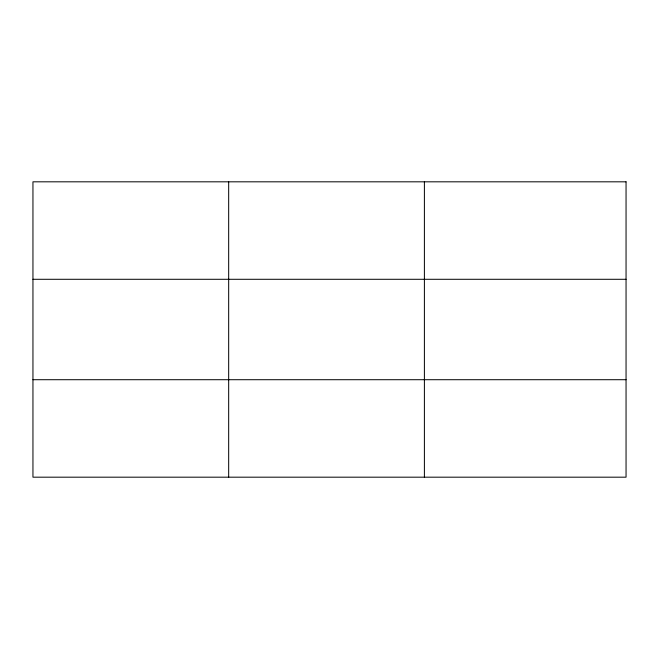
<?xml version="1.0" encoding="UTF-8"?>
<svg xmlns="http://www.w3.org/2000/svg" width="659" height="659" viewBox="0 0 659 659"><rect width="100%" height="100%" fill="white"/><g stroke="black" fill="none" stroke-linecap="round" stroke-linejoin="round"><path stroke-width="0.99" d="M228.673 181.818L228.673 477.182M424.396 181.818L424.396 477.182M32.95 279.292L626.05 279.292M32.95 379.708L626.05 379.708M626.05 181.818L626.05 477.182L32.95 477.182L32.95 181.818L626.05 181.818"/></g></svg>
